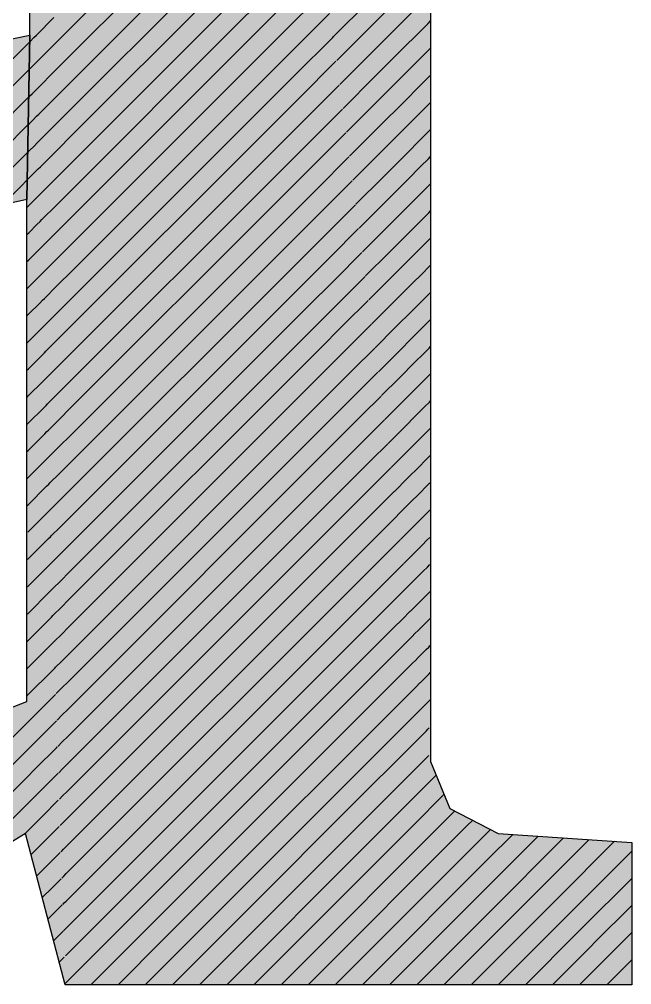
# Model space of a CAD drawing. Extents: x 0 to 7795, y 0 to 4205.
# Drawn here: x 7311.42 to 7319.39, y 698.61 to 711.18 of the extents above; entities that cross this region are included whole.
import ezdxf

# ---------------------------------------------------------------- set-up
doc = ezdxf.new("R2010")
doc.units = 0
doc.header["$MEASUREMENT"] = 0
doc.layers.add('MTH-CARIMBO-TXT1', color=1, linetype='CONTINUOUS')

msp = doc.modelspace()

# ---------------------------------------------------------------- linework, layer by layer
at = {"layer": 'MTH-CARIMBO-TXT1', "linetype": 'Continuous'}
for p, q in [((7312.148748000001, 711.1325929999999), (7313.719548, 712.703393)), ((7312.144909000001, 710.7752009999999), (7313.795354999999, 712.425647)), ((7312.141068999999, 710.417808), (7313.871162, 712.1479)), ((7312.137229999999, 710.060415), (7313.946968000001, 711.870154)), ((7312.133390999999, 709.703023), (7314.022775, 711.592407)), ((7314.174389, 711.0369139999999), (7314.7691, 711.631626)), ((7314.886029, 711.041447), (7315.41567, 711.571088)), ((7315.995379000001, 711.090137), (7316.383148999999, 711.4779070000001)), ((7312.129551999999, 709.34563), (7314.098582, 711.314661)), ((7314.250195999999, 710.7591679999999), (7314.827565000001, 711.336536)), ((7315.509919, 710.958231), (7315.968798999999, 711.417111)), ((7316.396491, 711.137695), (7316.609234999999, 711.35044)), ((7311.640351000001, 710.97775), (7311.867141, 711.204539)), ((7314.944493000001, 710.746358), (7315.457733, 711.2595980000001)), ((7311.87122, 710.8550650000001), (7312.148748000001, 711.1325929999999)), ((7315.551648000001, 710.646406), (7315.995379000001, 711.090137)), ((7316.021959000001, 710.763163), (7316.396491, 711.137695)), ((7316.615056999999, 711.002709), (7316.741186, 711.128837)), ((7316.741186, 711.128837), (7316.77395, 711.1616019999999)), ((7311.558349, 710.895748), (7311.608762000001, 710.9461610000001)), ((7311.608762000001, 710.9461610000001), (7311.640351000001, 710.97775)), ((7312.125712999999, 708.988238), (7314.174389, 711.0369139999999)), ((7314.326003, 710.481421), (7314.886029, 711.041447)), ((7315.002958, 710.451269), (7315.499795000001, 710.948107)), ((7315.499795000001, 710.948107), (7315.509919, 710.958231)), ((7316.409831999999, 710.7974839999999), (7316.615056999999, 711.002709)), ((7310.879731, 710.21713), (7311.553934999999, 710.891334)), ((7311.650722, 710.634567), (7311.87122, 710.8550650000001)), ((7316.742386, 710.776484), (7316.77395, 710.8080480000001)), ((7311.8753, 710.505592), (7312.144909000001, 710.7752009999999)), ((7312.121873, 708.630845), (7314.250195999999, 710.7591679999999)), ((7314.401809999999, 710.203675), (7314.944493000001, 710.746358)), ((7315.593376000001, 710.334581), (7316.021959000001, 710.763163)), ((7316.048537999999, 710.43619), (7316.409831999999, 710.7974839999999)), ((7316.620879000001, 710.6549769999999), (7316.742386, 710.776484)), ((7311.553496, 710.537342), (7311.570995, 710.55484)), ((7311.570995, 710.55484), (7311.620009, 710.603855)), ((7311.620009, 710.603855), (7311.650722, 710.634567)), ((7315.061422, 710.15618), (7315.541858, 710.636616)), ((7316.423174, 710.457272), (7316.620879000001, 710.6549769999999)), ((7310.991254, 709.9751), (7311.547506999999, 710.5313530000001)), ((7311.661093000001, 710.291385), (7311.8753, 710.505592)), ((7312.118034, 708.273453), (7314.326003, 710.481421)), ((7314.477617, 709.925929), (7315.002958, 710.451269)), ((7315.635104999999, 710.022756), (7316.048537999999, 710.43619)), ((7316.075118000001, 710.1092160000001), (7316.423174, 710.457272)), ((7316.743587000001, 710.424131), (7316.77395, 710.4544950000001)), ((7311.879379000001, 710.156118), (7312.141068999999, 710.417808)), ((7315.119885999999, 709.861091), (7315.583920999999, 710.325125)), ((7316.436516, 710.1170599999999), (7316.626701, 710.307246)), ((7316.626701, 710.307246), (7316.743587000001, 710.424131)), ((7311.541079000001, 710.171371), (7311.551931999999, 710.182224)), ((7311.551931999999, 710.182224), (7311.583640999999, 710.213933)), ((7311.583640999999, 710.213933), (7311.631256999999, 710.2615490000001)), ((7311.631256999999, 710.2615490000001), (7311.661093000001, 710.291385)), ((7312.114195, 707.91606), (7314.401809999999, 710.203675)), ((7311.102778, 709.73307), (7311.541079000001, 710.171371)), ((7311.671463, 709.9482019999999), (7311.879379000001, 710.156118)), ((7311.883458, 709.806644), (7312.137229999999, 710.060415)), ((7314.553424, 709.648182), (7315.061422, 710.15618)), ((7315.676833, 709.710931), (7316.075118000001, 710.1092160000001)), ((7316.101698, 709.782243), (7316.436516, 710.1170599999999)), ((7316.632523, 709.959515), (7316.744787000001, 710.071779)), ((7316.744787000001, 710.071779), (7316.77395, 710.100941)), ((7311.642504, 709.9192429999999), (7311.671463, 709.9482019999999)), ((7312.110356, 707.558667), (7314.477617, 709.925929)), ((7315.178351, 709.5660019999999), (7315.625983, 710.013634)), ((7316.449857, 709.7768480000001), (7316.632523, 709.959515)), ((7311.214301000001, 709.49104), (7311.534651000001, 709.811389)), ((7311.534651000001, 709.811389), (7311.550368000001, 709.827106)), ((7311.550368000001, 709.827106), (7311.596286, 709.873025)), ((7311.596286, 709.873025), (7311.642504, 709.9192429999999)), ((7311.681834, 709.60502), (7311.883458, 709.806644)), ((7314.629231, 709.370436), (7315.119885999999, 709.861091)), ((7311.887538, 709.45717), (7312.133390999999, 709.703023)), ((7315.236815, 709.270913), (7315.668046, 709.7021440000001)), ((7315.718561, 709.399106), (7316.101698, 709.782243)), ((7316.128278, 709.455269), (7316.449857, 709.7768480000001)), ((7316.638345, 709.6117830000001), (7316.745988, 709.719426)), ((7316.745988, 709.719426), (7316.77395, 709.747388)), ((7311.608931999999, 709.532117), (7311.653751000001, 709.576936)), ((7311.653751000001, 709.576936), (7311.681834, 709.60502)), ((7312.106517, 707.201275), (7314.553424, 709.648182)), ((7314.705037999999, 709.092689), (7315.178351, 709.5660019999999)), ((7316.463199, 709.436637), (7316.638345, 709.6117830000001)), ((7311.325825, 709.24901), (7311.528222, 709.451408)), ((7311.528222, 709.451408), (7311.548803, 709.471989)), ((7311.548803, 709.471989), (7311.608931999999, 709.532117)), ((7311.692204999999, 709.261837), (7311.887538, 709.45717)), ((7315.76029, 709.087281), (7316.128278, 709.455269)), ((7316.154858, 709.128295), (7316.463199, 709.436637)), ((7311.891617, 709.107696), (7312.129551999999, 709.34563)), ((7312.102678, 706.843882), (7314.629231, 709.370436)), ((7315.295279000001, 708.975824), (7315.710108, 709.390653)), ((7316.644167, 709.264052), (7316.747187999999, 709.367073)), ((7316.747187999999, 709.367073), (7316.77395, 709.393835)), ((7311.547239, 709.116871), (7311.621578, 709.19121)), ((7311.621578, 709.19121), (7311.664998, 709.2346299999999)), ((7311.664998, 709.2346299999999), (7311.692204999999, 709.261837)), ((7314.780845, 708.814943), (7315.236815, 709.270913)), ((7316.476540000001, 709.096425), (7316.644167, 709.264052)), ((7311.437348, 709.00698), (7311.521793999999, 709.091426)), ((7311.521793999999, 709.091426), (7311.547239, 709.116871)), ((7311.702576000001, 708.918655), (7311.891617, 709.107696)), ((7312.098838, 706.48649), (7314.705037999999, 709.092689)), ((7315.353744, 708.6807349999999), (7315.752170999999, 709.079162)), ((7315.802018, 708.775456), (7316.154858, 709.128295)), ((7316.181437, 708.801322), (7316.476540000001, 709.096425)), ((7311.191137999999, 708.76077), (7311.437348, 709.00698)), ((7311.676245999999, 708.892324), (7311.702576000001, 708.918655)), ((7311.895697, 708.7582219999999), (7312.125712999999, 708.988238)), ((7314.856651999999, 708.537196), (7315.295279000001, 708.975824)), ((7316.649989, 708.91632), (7316.748389, 709.01472)), ((7316.748389, 709.01472), (7316.77395, 709.0402809999999)), ((7311.545675, 708.761753), (7311.634223999999, 708.8503019999999)), ((7311.634223999999, 708.8503019999999), (7311.676245999999, 708.892324)), ((7312.094999, 706.129097), (7314.780845, 708.814943)), ((7315.843747, 708.463631), (7316.181437, 708.801322)), ((7316.489881999999, 708.756213), (7316.649989, 708.91632)), ((7311.517192, 708.7332700000001), (7311.545675, 708.761753)), ((7311.712947, 708.575472), (7311.895697, 708.7582219999999)), ((7314.932459000001, 708.25945), (7315.353744, 708.6807349999999)), ((7315.412208, 708.385646), (7315.794234, 708.767671)), ((7316.208017, 708.4743480000001), (7316.489881999999, 708.756213)), ((7316.74959, 708.662367), (7316.77395, 708.686728)), ((7311.646869, 708.509394), (7311.687493, 708.550018)), ((7311.687493, 708.550018), (7311.712947, 708.575472)), ((7311.899776, 708.4087480000001), (7312.121873, 708.630845)), ((7316.503223999999, 708.4160009999999), (7316.655811, 708.568589)), ((7316.655811, 708.568589), (7316.74959, 708.662367)), ((7311.54411, 708.4066349999999), (7311.646869, 708.509394)), ((7312.091159999999, 705.771705), (7314.856651999999, 708.537196)), ((7315.470671999999, 708.090557), (7315.836295999999, 708.456181)), ((7315.885475, 708.151806), (7316.208017, 708.4743480000001)), ((7316.234597, 708.147375), (7316.503223999999, 708.4160009999999)), ((7311.517192, 708.379717), (7311.54411, 708.4066349999999)), ((7311.723318, 708.23229), (7311.899776, 708.4087480000001)), ((7315.008266, 707.981703), (7315.412208, 708.385646)), ((7316.661633, 708.220858), (7316.750790000001, 708.3100139999999)), ((7316.750790000001, 708.3100139999999), (7316.77395, 708.333175)), ((7311.542546, 708.051517), (7311.659515, 708.168487)), ((7311.659515, 708.168487), (7311.698740000001, 708.207712)), ((7311.698740000001, 708.207712), (7311.723318, 708.23229)), ((7311.903856, 708.0592740000001), (7312.118034, 708.273453)), ((7312.087320999999, 705.414312), (7314.932459000001, 708.25945)), ((7316.516565000001, 708.07579), (7316.661633, 708.220858)), ((7311.517192, 708.026164), (7311.542546, 708.051517)), ((7311.733689, 707.8891070000001), (7311.903856, 708.0592740000001)), ((7315.084073, 707.7039570000001), (7315.470671999999, 708.090557)), ((7315.529136, 707.795467), (7315.878359, 708.1446900000001)), ((7315.927203, 707.839981), (7316.234597, 708.147375)), ((7316.261176999999, 707.820401), (7316.516565000001, 708.07579)), ((7311.907934999999, 707.7098), (7312.114195, 707.91606)), ((7312.083481999999, 705.056919), (7315.008266, 707.981703)), ((7316.667455, 707.873126), (7316.751991, 707.957661)), ((7316.751991, 707.957661), (7316.77395, 707.979621)), ((7311.540981, 707.6964), (7311.672161, 707.827579)), ((7311.672161, 707.827579), (7311.709987, 707.865405)), ((7311.709987, 707.865405), (7311.733689, 707.8891070000001)), ((7315.159879999999, 707.4262110000001), (7315.529136, 707.795467)), ((7315.587601, 707.5003780000001), (7315.920422, 707.833199)), ((7315.968931999999, 707.528156), (7316.261176999999, 707.820401)), ((7316.529906999999, 707.735578), (7316.667455, 707.873126)), ((7311.517192, 707.67261), (7311.540981, 707.6964)), ((7311.744059999999, 707.545925), (7311.907934999999, 707.7098)), ((7312.079642000001, 704.699527), (7315.084073, 707.7039570000001)), ((7316.287756999999, 707.493427), (7316.529906999999, 707.735578)), ((7311.721234000001, 707.523099), (7311.744059999999, 707.545925)), ((7311.912015000001, 707.360326), (7312.110356, 707.558667)), ((7316.673277, 707.525395), (7316.753191, 707.605309)), ((7316.753191, 707.605309), (7316.77395, 707.6260679999999)), ((7311.539417, 707.341282), (7311.684806, 707.486671)), ((7311.684806, 707.486671), (7311.721234000001, 707.523099)), ((7312.075803, 704.342134), (7315.159879999999, 707.4262110000001)), ((7315.235687, 707.148464), (7315.587601, 707.5003780000001)), ((7315.646065000001, 707.205289), (7315.962484000001, 707.521708)), ((7316.010659999999, 707.216331), (7316.287756999999, 707.493427)), ((7316.543248999999, 707.395366), (7316.673277, 707.525395)), ((7311.517192, 707.319057), (7311.539417, 707.341282)), ((7311.754431, 707.202742), (7311.912015000001, 707.360326)), ((7316.314336, 707.166454), (7316.543248999999, 707.395366)), ((7311.697451999999, 707.145764), (7311.732481999999, 707.180793)), ((7311.732481999999, 707.180793), (7311.754431, 707.202742)), ((7311.916094, 707.010852), (7312.106517, 707.201275)), ((7315.311493000001, 706.870718), (7315.646065000001, 707.205289)), ((7315.704529000001, 706.9102), (7316.004547, 707.2102179999999)), ((7316.052389, 706.904506), (7316.314336, 707.166454)), ((7316.55659, 707.055154), (7316.679098999999, 707.1776629999999)), ((7316.679098999999, 707.1776629999999), (7316.754392, 707.2529559999999)), ((7316.754392, 707.2529559999999), (7316.77395, 707.272514)), ((7311.537853, 706.9861639999999), (7311.697451999999, 707.145764)), ((7312.071964, 703.984742), (7315.235687, 707.148464)), ((7316.340915999999, 706.83948), (7316.55659, 707.055154)), ((7311.517192, 706.965503), (7311.537853, 706.9861639999999)), ((7311.764802, 706.85956), (7311.916094, 707.010852)), ((7315.3873, 706.592971), (7315.704529000001, 706.9102)), ((7316.755592, 706.900603), (7316.77395, 706.9189610000001)), ((7311.536287999999, 706.631046), (7311.710098, 706.804856)), ((7311.710098, 706.804856), (7311.743729000001, 706.838487)), ((7311.743729000001, 706.838487), (7311.764802, 706.85956)), ((7311.920174, 706.661378), (7312.102678, 706.843882)), ((7312.068125, 703.627349), (7315.311493000001, 706.870718)), ((7315.762994, 706.6151110000001), (7316.046609, 706.898727)), ((7316.094117000001, 706.592681), (7316.340915999999, 706.83948)), ((7316.569931999999, 706.714943), (7316.684920999999, 706.829932)), ((7316.684920999999, 706.829932), (7316.755592, 706.900603)), ((7311.775172, 706.5163769999999), (7311.920174, 706.661378)), ((7316.367495999999, 706.512507), (7316.569931999999, 706.714943)), ((7311.517192, 706.61195), (7311.536287999999, 706.631046)), ((7312.064286, 703.269957), (7315.3873, 706.592971)), ((7315.463107, 706.315225), (7315.762994, 706.6151110000001)), ((7315.821457999999, 706.320022), (7316.088672, 706.5872360000001)), ((7316.690743000001, 706.482201), (7316.756793, 706.54825)), ((7316.756793, 706.54825), (7316.77395, 706.565408)), ((7311.534723999999, 706.275928), (7311.722744, 706.4639480000001)), ((7311.722744, 706.4639480000001), (7311.754976, 706.496181)), ((7311.754976, 706.496181), (7311.775172, 706.5163769999999)), ((7311.924253, 706.311904), (7312.098838, 706.48649)), ((7316.135845000001, 706.280856), (7316.367495999999, 706.512507)), ((7316.583274, 706.374731), (7316.690743000001, 706.482201)), ((7311.785543000001, 706.173195), (7311.924253, 706.311904)), ((7312.060447, 702.912564), (7315.463107, 706.315225)), ((7315.538914, 706.0374780000001), (7315.821457999999, 706.320022)), ((7316.394076, 706.185533), (7316.583274, 706.374731)), ((7311.517192, 706.258397), (7311.534723999999, 706.275928)), ((7311.735389, 706.1230410000001), (7311.766223000001, 706.153874)), ((7311.766223000001, 706.153874), (7311.785543000001, 706.173195)), ((7315.879922, 706.024933), (7316.130735, 706.275745)), ((7316.177573999999, 705.969031), (7316.394076, 706.185533)), ((7316.696565, 706.1344690000001), (7316.757993000001, 706.195897)), ((7316.757993000001, 706.195897), (7316.77395, 706.211854)), ((7311.533159000001, 705.9208110000001), (7311.735389, 706.1230410000001)), ((7311.928333, 705.9624299999999), (7312.094999, 706.129097)), ((7312.056607, 702.555171), (7315.538914, 706.0374780000001)), ((7316.420655, 705.858559), (7316.596615, 706.034519)), ((7316.596615, 706.034519), (7316.696565, 706.1344690000001)), ((7311.517192, 705.9048429999999), (7311.533159000001, 705.9208110000001)), ((7311.795914, 705.830012), (7311.928333, 705.9624299999999)), ((7315.614720999999, 705.759732), (7315.879922, 706.024933)), ((7315.938387, 705.7298440000001), (7316.172797, 705.964255)), ((7311.531595, 705.565693), (7311.748035, 705.782133)), ((7311.748035, 705.782133), (7311.77747, 705.811568)), ((7311.77747, 705.811568), (7311.795914, 705.830012)), ((7316.219302, 705.657206), (7316.420655, 705.858559)), ((7316.609957, 705.694307), (7316.702387, 705.786738)), ((7316.702387, 705.786738), (7316.759194, 705.8435440000001)), ((7316.759194, 705.8435440000001), (7316.77395, 705.858301)), ((7311.932412, 705.612957), (7312.091159999999, 705.771705)), ((7312.052768, 702.197779), (7315.614720999999, 705.759732)), ((7315.690528, 705.481985), (7315.938387, 705.7298440000001)), ((7315.996851000001, 705.434755), (7316.214859999999, 705.6527639999999)), ((7316.447235, 705.5315860000001), (7316.609957, 705.694307)), ((7311.517192, 705.55129), (7311.531595, 705.565693)), ((7311.806285, 705.4868299999999), (7311.932412, 705.612957)), ((7316.261031, 705.345381), (7316.447235, 705.5315860000001)), ((7311.530031, 705.210575), (7311.760681000001, 705.441225)), ((7311.760681000001, 705.441225), (7311.788718000001, 705.469262)), ((7311.788718000001, 705.469262), (7311.806285, 705.4868299999999)), ((7311.936490999999, 705.263483), (7312.087320999999, 705.414312)), ((7312.048929, 701.8403860000001), (7315.690528, 705.481985)), ((7315.766334999999, 705.2042389999999), (7315.996851000001, 705.434755)), ((7316.623298, 705.354096), (7316.708209, 705.439006)), ((7316.708209, 705.439006), (7316.760394, 705.4911910000001)), ((7316.760394, 705.4911910000001), (7316.77395, 705.504747)), ((7316.055315000001, 705.139666), (7316.256922, 705.341273)), ((7316.473815, 705.204612), (7316.623298, 705.354096)), ((7311.517192, 705.1977360000001), (7311.530031, 705.210575)), ((7311.816656, 705.143647), (7311.936490999999, 705.263483)), ((7312.045090000001, 701.4829940000001), (7315.766334999999, 705.2042389999999)), ((7316.302759, 705.033556), (7316.473815, 705.204612)), ((7316.761595, 705.138838), (7316.77395, 705.151194)), ((7311.528466, 704.855457), (7311.773327, 705.100318)), ((7311.773327, 705.100318), (7311.799965, 705.126956)), ((7311.799965, 705.126956), (7311.816656, 705.143647)), ((7311.940570999999, 704.914009), (7312.083481999999, 705.056919)), ((7315.842142, 704.9264929999999), (7316.055315000001, 705.139666)), ((7316.11378, 704.844577), (7316.298984999999, 705.0297820000001)), ((7316.636640000001, 705.013884), (7316.714031, 705.091275)), ((7316.714031, 705.091275), (7316.761595, 705.138838)), ((7311.827026999999, 704.800465), (7311.940570999999, 704.914009)), ((7312.041251000001, 701.125601), (7315.842142, 704.9264929999999)), ((7316.500395, 704.8776389999999), (7316.636640000001, 705.013884)), ((7311.517192, 704.844183), (7311.528466, 704.855457)), ((7311.785972, 704.75941), (7311.811212000001, 704.78465)), ((7311.811212000001, 704.78465), (7311.827026999999, 704.800465)), ((7315.917949, 704.648746), (7316.11378, 704.844577)), ((7316.344487, 704.721731), (7316.500395, 704.8776389999999)), ((7316.719853000001, 704.743544), (7316.762795000001, 704.7864860000001)), ((7316.762795000001, 704.7864860000001), (7316.77395, 704.797641)), ((7311.526902, 704.50034), (7311.785972, 704.75941)), ((7311.94465, 704.564535), (7312.079642000001, 704.699527)), ((7312.037412000001, 700.768209), (7315.917949, 704.648746)), ((7316.172243999999, 704.549488), (7316.341048, 704.718291)), ((7316.526975, 704.550665), (7316.649981999999, 704.673672)), ((7316.649981999999, 704.673672), (7316.719853000001, 704.743544)), ((7311.837398000001, 704.4572820000001), (7311.94465, 704.564535)), ((7315.993756, 704.371), (7316.172243999999, 704.549488)), ((7316.386216, 704.409906), (7316.526975, 704.550665)), ((7311.525337, 704.145222), (7311.798618000001, 704.418502)), ((7311.798618000001, 704.418502), (7311.822459, 704.442344)), ((7311.822459, 704.442344), (7311.837398000001, 704.4572820000001)), ((7316.230708, 704.254399), (7316.38311, 704.406801)), ((7316.663323000001, 704.33346), (7316.725675, 704.395812)), ((7316.725675, 704.395812), (7316.763996, 704.434133)), ((7311.94873, 704.215061), (7312.075803, 704.342134)), ((7312.033572, 700.4108160000001), (7315.993756, 704.371)), ((7316.553554000001, 704.223691), (7316.663323000001, 704.33346)), ((7311.847769, 704.1141), (7311.94873, 704.215061)), ((7316.069562999999, 704.093253), (7316.230708, 704.254399)), ((7316.427944, 704.098081), (7316.553554000001, 704.223691)), ((7311.523773000001, 703.790104), (7311.811264, 704.077595)), ((7311.811264, 704.077595), (7311.833706, 704.100037)), ((7311.833706, 704.100037), (7311.847769, 704.1141)), ((7312.029732999999, 700.0534230000001), (7316.069562999999, 704.093253)), ((7316.289173, 703.959309), (7316.425173000001, 704.0953099999999)), ((7316.676665000001, 703.993248), (7316.731497, 704.0480809999999)), ((7316.731497, 704.0480809999999), (7316.765195999999, 704.08178)), ((7311.952809, 703.865587), (7312.071964, 703.984742)), ((7316.14537, 703.815507), (7316.289173, 703.959309)), ((7316.469673000001, 703.786256), (7316.580134000001, 703.896718)), ((7316.580134000001, 703.896718), (7316.676665000001, 703.993248)), ((7311.844954000001, 703.7577309999999), (7311.85814, 703.7709169999999)), ((7311.85814, 703.7709169999999), (7311.952809, 703.865587)), ((7312.025893999999, 699.696031), (7316.14537, 703.815507)), ((7316.347637000001, 703.66422), (7316.467236, 703.783819)), ((7311.522209000001, 703.434986), (7311.823909000001, 703.736687)), ((7311.823909000001, 703.736687), (7311.844954000001, 703.7577309999999)), ((7316.221176999999, 703.5377599999999), (7316.347637000001, 703.66422)), ((7316.606714, 703.569744), (7316.690006999999, 703.653037)), ((7316.690006999999, 703.653037), (7316.737319, 703.7003490000001)), ((7316.737319, 703.7003490000001), (7316.766397, 703.729427)), ((7311.868511, 703.427735), (7311.956889, 703.516113)), ((7311.956889, 703.516113), (7312.068125, 703.627349)), ((7312.022054999999, 699.338638), (7316.221176999999, 703.5377599999999)), ((7316.511401000001, 703.474431), (7316.606714, 703.569744)), ((7311.520644, 703.0798679999999), (7311.836555, 703.395779)), ((7311.836555, 703.395779), (7311.856201000001, 703.415425)), ((7311.856201000001, 703.415425), (7311.868511, 703.427735)), ((7316.406101, 703.3691309999999), (7316.509298000001, 703.4723280000001)), ((7311.960968, 703.1666389999999), (7312.064286, 703.269957)), ((7312.018215999999, 698.9812459999999), (7316.296984000001, 703.260014)), ((7316.296984000001, 703.260014), (7316.406101, 703.3691309999999)), ((7316.633294, 703.242771), (7316.703348, 703.312825)), ((7316.703348, 703.312825), (7316.743141, 703.352618)), ((7316.743141, 703.352618), (7316.767597, 703.377074)), ((7311.878881000001, 703.0845519999999), (7311.960968, 703.1666389999999)), ((7316.464565, 703.074042), (7316.551361, 703.160838)), ((7316.553129000001, 703.162606), (7316.633294, 703.242771)), ((7311.51908, 702.724751), (7311.849201000001, 703.0548719999999)), ((7311.849201000001, 703.0548719999999), (7311.867448, 703.073119)), ((7311.867448, 703.073119), (7311.878881000001, 703.0845519999999)), ((7316.372791, 702.982267), (7316.464565, 703.074042)), ((7316.748962999999, 703.004887), (7316.768798, 703.024721)), ((7311.965048, 702.817165), (7312.060447, 702.912564)), ((7312.014376, 698.623853), (7316.372791, 702.982267)), ((7316.594857999999, 702.850781), (7316.659873999999, 702.915797)), ((7316.659873999999, 702.915797), (7316.71669, 702.972613)), ((7316.71669, 702.972613), (7316.748962999999, 703.004887)), ((7311.889252, 702.7413700000001), (7311.965048, 702.817165)), ((7316.448598000001, 702.704521), (7316.523029999999, 702.778953)), ((7316.523029999999, 702.778953), (7316.593423, 702.849347)), ((7311.517515, 702.369633), (7311.861847, 702.7139639999999)), ((7311.861847, 702.7139639999999), (7311.878695, 702.730813)), ((7311.878695, 702.730813), (7311.889252, 702.7413700000001)), ((7312.878765, 699.134689), (7316.448598000001, 702.704521)), ((7316.686453, 702.588823), (7316.730031999999, 702.632401)), ((7316.730031999999, 702.632401), (7316.754784999999, 702.657155)), ((7316.754784999999, 702.657155), (7316.769998000001, 702.672368)), ((7311.969126999999, 702.4676910000001), (7312.056607, 702.555171)), ((7316.581494, 702.4838639999999), (7316.635486, 702.5378559999999)), ((7316.636586, 702.538956), (7316.686453, 702.588823)), ((7311.874492, 702.3730559999999), (7311.889942, 702.388506)), ((7311.899623, 702.398187), (7311.969126999999, 702.4676910000001)), ((7313.786341, 699.688711), (7316.524405, 702.426774)), ((7316.524405, 702.426774), (7316.581494, 702.4838639999999)), ((7311.550488, 702.049052), (7311.874492, 702.3730559999999)), ((7316.678315000001, 702.227131), (7316.713033, 702.26185)), ((7316.713033, 702.26185), (7316.743373, 702.29219)), ((7316.743373, 702.29219), (7316.760606999999, 702.309424)), ((7316.760606999999, 702.309424), (7316.771199, 702.320015)), ((7311.973206999999, 702.118217), (7312.052768, 702.197779)), ((7314.693915999999, 700.242732), (7316.600211, 702.149028)), ((7316.600211, 702.149028), (7316.639958, 702.188775)), ((7316.639958, 702.188775), (7316.677548999999, 702.226365)), ((7311.262236, 701.7608), (7311.514040999999, 702.012605)), ((7311.514040999999, 702.012605), (7311.550488, 702.049052)), ((7311.592462000001, 701.737473), (7311.887137999999, 702.032149)), ((7311.887137999999, 702.032149), (7311.90119, 702.0462)), ((7311.909994, 702.0550049999999), (7311.973206999999, 702.118217)), ((7316.676018000001, 701.8712820000001), (7316.698423000001, 701.893686)), ((7316.698423000001, 701.893686), (7316.719611, 701.914875)), ((7316.720043000001, 701.915306), (7316.739613, 701.934876)), ((7316.739613, 701.934876), (7316.756715, 701.951978)), ((7311.920365000001, 701.711822), (7311.977286, 701.768743)), ((7311.977286, 701.768743), (7312.048929, 701.8403860000001)), ((7315.601490999999, 700.796754), (7316.676018000001, 701.8712820000001)), ((7310.940823999999, 701.085835), (7311.510068000001, 701.655079)), ((7311.510068000001, 701.655079), (7311.592462000001, 701.737473)), ((7311.634436, 701.4258940000001), (7311.899784, 701.691241)), ((7311.899784, 701.691241), (7311.912437000001, 701.703894)), ((7316.509066, 701.350776), (7316.751825, 701.593535)), ((7311.506095999999, 701.297553), (7311.634436, 701.4258940000001)), ((7311.930736, 701.36864), (7311.981366, 701.419269)), ((7311.981366, 701.419269), (7312.045090000001, 701.4829940000001)), ((7310.619412000001, 700.410869), (7311.506095999999, 701.297553)), ((7311.676411, 701.114315), (7311.912429999999, 701.350333)), ((7311.912429999999, 701.350333), (7311.923684, 701.361588)), ((7315.244939, 700.086649), (7316.509066, 701.350776)), ((7315.89727, 700.3854259999999), (7316.846278, 701.334435)), ((7311.985445, 701.069795), (7312.041251000001, 701.125601)), ((7311.502123, 700.940027), (7311.676411, 701.114315)), ((7311.718384999999, 700.802735), (7311.925075, 701.009426)), ((7311.941107, 701.0254570000001), (7311.985445, 701.069795)), ((7316.549601000001, 700.684204), (7316.948415999999, 701.083019)), ((7310.57417, 700.012074), (7311.502123, 700.940027)), ((7311.498151000001, 700.582501), (7311.718384999999, 700.802735)), ((7311.989524, 700.720322), (7312.037412000001, 700.768209)), ((7314.592608, 699.787871), (7315.601490999999, 700.796754)), ((7314.825868999999, 698.6069190000001), (7317.071887, 700.852936)), ((7317.071887, 700.852936), (7317.086654000001, 700.867703)), ((7317.251561, 700.679058), (7317.319998999999, 700.7474950000001)), ((7311.760359000001, 700.4911559999999), (7311.937720999999, 700.668518)), ((7311.951478, 700.682275), (7311.989524, 700.720322)), ((7314.472315999999, 698.6069190000001), (7316.549601000001, 700.684204)), ((7315.179422, 698.6069190000001), (7317.251561, 700.679058)), ((7317.431236, 700.505179), (7317.553344, 700.627287)), ((7311.481112, 700.565462), (7311.498151000001, 700.582501)), ((7315.532976, 698.6069190000001), (7317.431236, 700.505179)), ((7317.748090999999, 700.46848), (7317.842919, 700.563309)), ((7317.913933, 700.2807690000001), (7318.174603, 700.541439)), ((7318.079775, 700.093058), (7318.506287, 700.51957)), ((7318.245617, 699.905346), (7318.837972, 700.497701)), ((7311.570133, 700.30093), (7311.760359000001, 700.4911559999999)), ((7311.961848999999, 700.3390919999999), (7311.993604, 700.370848)), ((7311.993604, 700.370848), (7312.033572, 700.4108160000001)), ((7314.118762, 698.6069190000001), (7315.89727, 700.3854259999999)), ((7317.610911, 700.3313), (7317.748090999999, 700.46848)), ((7318.411459, 699.717635), (7319.169656, 700.4758320000001)), ((7311.802334, 700.179577), (7311.950367, 700.3276099999999)), ((7313.940277, 699.489094), (7314.693915999999, 700.242732)), ((7315.886529, 698.6069190000001), (7317.610911, 700.3313)), ((7317.790585, 700.157421), (7317.913933, 700.2807690000001)), ((7318.577301, 699.529924), (7319.392772, 700.345394)), ((7311.643564, 700.020807), (7311.802334, 700.179577)), ((7316.240083, 698.6069190000001), (7317.790585, 700.157421)), ((7311.972220000001, 699.99591), (7311.997683, 700.021374)), ((7311.997683, 700.021374), (7312.029732999999, 700.0534230000001)), ((7313.765209, 698.6069190000001), (7315.244939, 700.086649)), ((7317.970259999999, 699.9835429999999), (7318.079775, 700.093058)), ((7318.743143000001, 699.342212), (7319.392772, 699.991841)), ((7311.716993999999, 699.740684), (7311.844308, 699.8679980000001)), ((7311.844308, 699.8679980000001), (7311.963012, 699.986703)), ((7316.593636, 698.6069190000001), (7317.970259999999, 699.9835429999999)), ((7318.149934999999, 699.809664), (7318.245617, 699.905346)), ((7313.411655, 698.6069190000001), (7314.592608, 699.787871)), ((7316.947189, 698.6069190000001), (7318.149934999999, 699.809664)), ((7311.886283, 699.556419), (7311.975657999999, 699.645795)), ((7311.982590000001, 699.6527269999999), (7312.001762999999, 699.6719)), ((7312.001762999999, 699.6719), (7312.025893999999, 699.696031)), ((7313.287945999999, 699.190316), (7313.786341, 699.688711)), ((7317.300743000001, 698.6069190000001), (7318.329609, 699.6357849999999)), ((7318.329609, 699.6357849999999), (7318.411459, 699.717635)), ((7318.908984999999, 699.154501), (7319.392772, 699.638287)), ((7311.790424, 699.460561), (7311.886283, 699.556419)), ((7313.058102, 698.6069190000001), (7313.940277, 699.489094)), ((7318.509284000001, 699.461907), (7318.577301, 699.529924)), ((7317.654296, 698.6069190000001), (7318.509284000001, 699.461907)), ((7311.863855, 699.180438), (7311.928257, 699.2448400000001)), ((7311.928257, 699.2448400000001), (7311.988304, 699.304887)), ((7311.992961, 699.3095450000001), (7312.005842, 699.322426)), ((7312.005842, 699.322426), (7312.022054999999, 699.338638)), ((7318.00785, 698.6069190000001), (7318.688959, 699.288028)), ((7318.688959, 699.288028), (7318.743143000001, 699.342212)), ((7319.074826999999, 698.9667900000001), (7319.392772, 699.284734)), ((7312.635616, 698.891539), (7312.878765, 699.134689)), ((7312.704548999999, 698.6069190000001), (7313.287945999999, 699.190316)), ((7318.361403, 698.6069190000001), (7318.868633, 699.114149)), ((7318.868633, 699.114149), (7318.908984999999, 699.154501)), ((7311.937284999999, 698.9003150000001), (7311.970231, 698.933261)), ((7311.970231, 698.933261), (7312.00095, 698.96398)), ((7312.350995000001, 698.6069190000001), (7312.635616, 698.891539)), ((7318.714956, 698.6069190000001), (7319.048307999999, 698.94027)), ((7319.048307999999, 698.94027), (7319.074826999999, 698.9667900000001)), ((7319.240669, 698.779078), (7319.392772, 698.9311809999999)), ((7319.068509999999, 698.6069190000001), (7319.227983, 698.766392)), ((7319.227983, 698.766392), (7319.240669, 698.779078))]:
    msp.add_line(p, q, dxfattribs=at)
for points in [[(7316.77395, 711.701026), (7316.77395, 701.512472), (7317.022451999999, 700.900777), (7317.653262999999, 700.5758139999999), (7319.392772, 700.461121), (7319.392772, 698.6069190000001), (7312.014195000001, 698.6069190000001), (7311.498076000001, 700.5758139999999), (7310.370263, 699.887656)], [(7311.517192, 708.833703), (7310.064415000001, 708.50874), (7308.821909, 708.183777), (7308.344020999999, 708.030853), (7307.025053, 707.514735), (7306.356011, 707.113309), (7305.438468, 706.13842), (7305.342890000001, 705.9281490000001), (7305.056157999999, 704.666527), (7305.037043, 704.36068), (7305.247313, 703.21375), (7305.839893, 702.296207), (7306.719204999999, 701.6462809999999), (7307.866134000001, 701.4168950000001), (7309.165987, 701.550703), (7310.332031999999, 701.837436), (7311.517192, 702.296207), (7311.517192, 708.833703), (7311.555423000001, 710.974637), (7311.555423000001, 711.4716400000001)], [(7310.618764, 710.783483), (7311.555423000001, 710.974637), (7311.517192, 708.833703)]]:
    msp.add_lwpolyline(points, dxfattribs=at)
for points in [[(7311.593654, 712.522992), (7311.784809000001, 718.257637), (7312.014195000001, 698.6069190000001)], [(7311.784809000001, 718.257637), (7312.224465, 718.181175), (7312.014195000001, 698.6069190000001)], [(7312.224465, 718.181175), (7316.77395, 701.512472), (7312.014195000001, 698.6069190000001)], [(7312.224465, 718.181175), (7313.543433, 717.8179809999999), (7316.77395, 701.512472)], [(7313.543433, 717.8179809999999), (7314.652131, 717.225401), (7316.77395, 701.512472)], [(7314.652131, 717.225401), (7314.671247, 717.225401), (7316.77395, 701.512472)], [(7314.671247, 717.225401), (7315.569675, 716.3269730000001), (7316.77395, 701.512472)], [(7315.569675, 716.3269730000001), (7316.238717, 715.160929), (7316.77395, 701.512472)], [(7316.238717, 715.160929), (7316.563679999999, 714.071346), (7316.77395, 701.512472)], [(7316.563679999999, 714.071346), (7316.735718999999, 712.733262), (7316.77395, 701.512472)], [(7316.735718999999, 712.733262), (7316.77395, 711.701026), (7316.77395, 701.512472)], [(7311.574538, 711.987758), (7311.593654, 712.522992), (7312.014195000001, 698.6069190000001)], [(7311.555423000001, 710.974637), (7311.574538, 711.987758), (7312.014195000001, 698.6069190000001)], [(7311.555423000001, 710.974637), (7311.555423000001, 711.4716400000001), (7311.574538, 711.987758)], [(7311.555423000001, 710.974637), (7311.517192, 708.833703), (7310.618764, 710.783483)], [(7311.517192, 702.296207), (7311.555423000001, 710.974637), (7312.014195000001, 698.6069190000001)], [(7311.555423000001, 710.974637), (7311.517192, 702.296207), (7311.517192, 708.833703)], [(7310.618764, 710.783483), (7311.517192, 708.833703), (7310.064415000001, 708.50874)], [(7311.517192, 702.296207), (7310.370263, 699.887656), (7310.332031999999, 701.837436)], [(7311.517192, 702.296207), (7311.498076000001, 700.5758139999999), (7310.370263, 699.887656)], [(7311.498076000001, 700.5758139999999), (7311.517192, 702.296207), (7312.014195000001, 698.6069190000001)], [(7316.77395, 701.512472), (7317.022451999999, 700.900777), (7312.014195000001, 698.6069190000001)], [(7312.014195000001, 698.6069190000001), (7317.022451999999, 700.900777), (7319.392772, 698.6069190000001)], [(7317.022451999999, 700.900777), (7317.653262999999, 700.5758139999999), (7319.392772, 698.6069190000001)], [(7319.392772, 698.6069190000001), (7317.653262999999, 700.5758139999999), (7319.392772, 700.461121)]]:
    msp.add_solid(points, dxfattribs=at)

doc.saveas('drawing.dxf')
